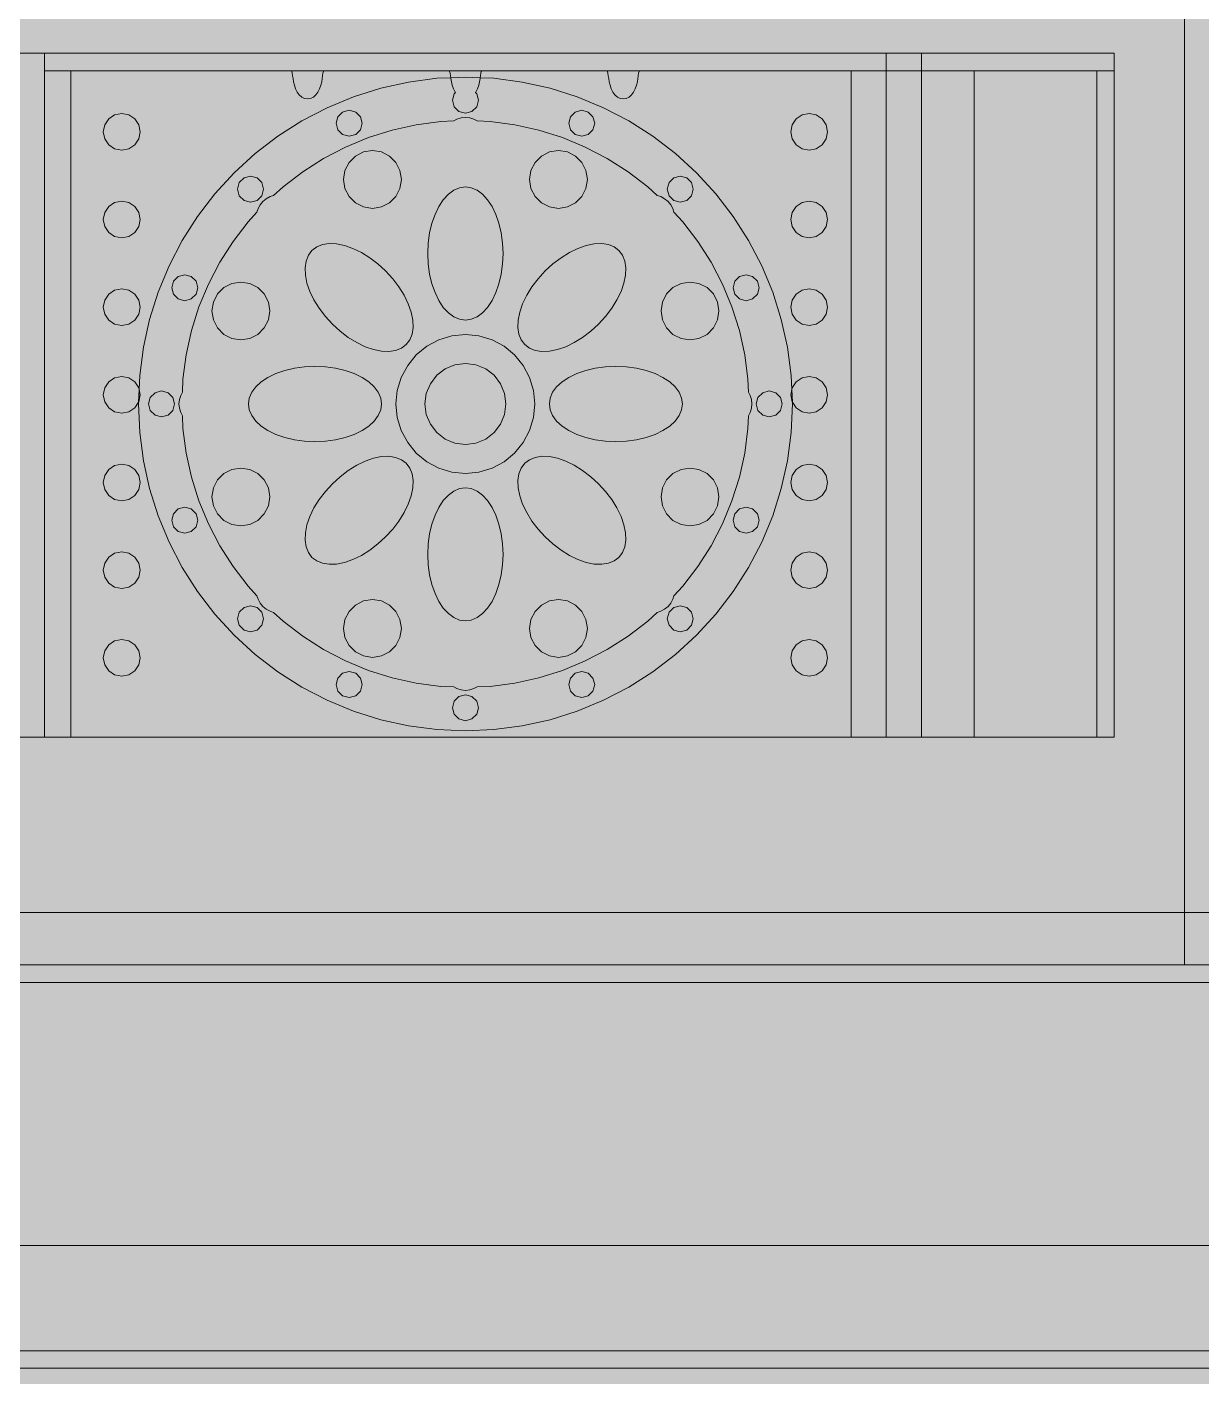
# Model space of a CAD drawing. Header units: millimetres. Extents: x -2412 to 16214, y -1176 to 12021.
# Drawn here: x 2977 to 4000, y 3275 to 4450 of the extents above; entities that cross this region are included whole.
import ezdxf

# ---------------------------------------------------------------- set-up
doc = ezdxf.new("R2010")
doc.units = ezdxf.units.MM
for name, color, linetype, lineweight, true_color in [('00_WHITE_BACKGROUND', 7, 'Continuous', 18, 0xffffff), ('02_CORNICES', 7, 'Continuous', 18, 0x000000), ('03_FRAMES_DOORS', 7, 'Continuous', 18, 0x000000), ('06_ORNAMENT', 7, 'Continuous', 18, 0x000000), ('07_RAILINGS', 7, 'Continuous', 18, 0x000000)]:
    doc.layers.add(name, color=color, linetype=linetype, lineweight=lineweight, true_color=true_color)

msp = doc.modelspace()

# ---------------------------------------------------------------- linework, layer by layer
at = {"layer": '00_WHITE_BACKGROUND', "lineweight": 18, "true_color": 0xffffff}
msp.add_solid([(-2412.2137, -1175.5725), (16213.7405, -1175.5725), (-2412.2137, 12015.2672), (16213.7405, 12015.2672)], dxfattribs=at)
at = {"layer": '02_CORNICES', "color": 7, "lineweight": 18, "true_color": 0x000000}
for points in [[(1389.313, 3679.3893), (1969.4656, 3679.3893), (3984.7328, 3679.3893), (4564.8855, 3679.3893)], [(5114.5038, 3633.5878), (5114.5038, 3618.3206), (854.9618, 3618.3206), (854.9618, 3633.5878)], [(3984.7328, 3633.5878), (4564.8855, 3633.5878)], [(5137.4046, 3389.313), (5068.7023, 3297.7099), (885.4962, 3297.7099), (824.4275, 3379.1298)], [(5137.4046, 3389.313), (5145.0382, 3389.313), (5145.0382, 3282.4427), (824.4275, 3282.4427), (824.4275, 3379.1298)], [(824.4275, 3379.1298), (824.4275, 3389.313), (5137.4046, 3389.313)]]:
    msp.add_lwpolyline(points, dxfattribs=at)
at = {"layer": '03_FRAMES_DOORS', "color": 7, "lineweight": 18, "true_color": 0x000000}
for points in [[(3015.2672, 4412.2137), (2992.3664, 4412.2137), (2992.3664, 3832.0611), (3015.2672, 3832.0611)], [(3694.6565, 4412.2137), (3510.3359, 4412.2137), (3482.0305, 4412.2137), (3372.9313, 4412.2137), (3344.626, 4412.2137), (3235.5267, 4412.2137), (3207.2214, 4412.2137), (3015.2672, 4412.2137)], [(3015.2672, 3832.0611), (3015.2672, 4412.2137)], [(3694.6565, 3832.0611), (3725.1908, 3832.0611), (3755.7252, 3832.0611), (3801.5267, 3832.0611), (3801.5267, 4412.2137), (3755.7252, 4412.2137), (3725.1908, 4412.2137), (3694.6565, 4412.2137)], [(3694.6565, 3832.0611), (3694.6565, 4412.2137)], [(3908.3969, 3832.0611), (3908.3969, 4412.2137)], [(3015.2672, 3832.0611), (3694.6565, 3832.0611)]]:
    msp.add_lwpolyline(points, dxfattribs=at)
at = {"layer": '06_ORNAMENT', "color": 7, "lineweight": 18, "true_color": 0x000000}
for points in [[(3984.7328, 4473.2824), (3984.7328, 3679.3893)], [(3207.2214, 4412.2137), (3207.5573, 4411.7252), (3208.0305, 4410.0916), (3208.3511, 4408), (3208.6718, 4405.4809), (3209.1145, 4402.6412), (3209.8321, 4399.6031), (3210.8855, 4396.5802), (3212.3359, 4393.7405), (3214.1679, 4391.2824), (3216.3664, 4389.3893), (3218.7939, 4388.1985), (3221.374, 4387.7863), (3223.9542, 4388.1985), (3226.3817, 4389.3893), (3228.5802, 4391.2824), (3230.4122, 4393.7405), (3231.8626, 4396.5802), (3232.916, 4399.6031), (3233.6336, 4402.6412), (3234.0763, 4405.4809), (3234.3969, 4408), (3234.7176, 4410.0916), (3235.1908, 4411.7252), (3235.5267, 4412.2137)], [(3344.626, 4412.2137), (3344.9618, 4411.7252), (3345.4351, 4410.0916), (3345.7557, 4408), (3345.9847, 4406.229)], [(3371.5725, 4406.229), (3371.8015, 4408), (3372.1221, 4410.0916), (3372.5954, 4411.7252), (3372.9313, 4412.2137)], [(3482.0305, 4412.2137), (3482.3664, 4411.7252), (3482.8397, 4410.0916), (3483.1603, 4408), (3483.4809, 4405.4809), (3483.9237, 4402.6412), (3484.6412, 4399.6031), (3485.6947, 4396.5802), (3487.145, 4393.7405), (3488.9771, 4391.2824), (3491.1756, 4389.3893), (3493.6031, 4388.1985), (3496.1832, 4387.7863), (3498.7634, 4388.1985), (3501.1908, 4389.3893), (3503.3893, 4391.2824), (3505.2214, 4393.7405), (3506.6718, 4396.5802), (3507.7252, 4399.6031), (3508.4427, 4402.6412), (3508.8855, 4405.4809), (3509.2061, 4408), (3509.5267, 4410.0916), (3510, 4411.7252), (3510.3359, 4412.2137)], [(3923.6641, 4412.2137), (3908.3969, 4412.2137), (3801.5267, 4412.2137)], [(3345.9847, 4406.229), (3333.9695, 4405.7099), (3309.3435, 4402.4733), (3285.0992, 4397.0992), (3261.4198, 4389.6336), (3238.4733, 4380.1221), (3216.458, 4368.6565), (3195.5115, 4355.313), (3175.8015, 4340.1985), (3157.4962, 4323.4198), (3140.7176, 4305.1145), (3125.6031, 4285.4046), (3112.2595, 4264.458), (3100.7939, 4242.4427), (3091.2824, 4219.4962), (3083.8168, 4195.8168), (3078.4427, 4171.5725), (3075.2061, 4146.9466), (3074.6718, 4134.5802)], [(3371.5725, 4406.229), (3358.7786, 4406.7939), (3345.9847, 4406.229)], [(3345.9847, 4406.229), (3346.0763, 4405.4809), (3346.5191, 4402.6412), (3347.2366, 4399.6031), (3348.2901, 4396.5802), (3349.7405, 4393.7405), (3350.0153, 4393.3588), (3348.9618, 4392.3053), (3347.4504, 4386.6412), (3348.9618, 4380.9771), (3353.1145, 4376.8244), (3358.7786, 4375.2977), (3364.4427, 4376.8244), (3368.5954, 4380.9771), (3370.1221, 4386.6412), (3368.5954, 4392.3053), (3367.542, 4393.3588), (3367.8168, 4393.7405), (3369.2672, 4396.5802), (3370.3206, 4399.6031), (3371.0382, 4402.6412), (3371.4809, 4405.4809), (3371.5725, 4406.229)], [(3642.8855, 4134.5802), (3642.3511, 4146.9466), (3639.1145, 4171.5725), (3633.7405, 4195.8168), (3626.2748, 4219.4962), (3616.7634, 4242.4427), (3605.2977, 4264.458), (3591.9542, 4285.4046), (3576.8397, 4305.1145), (3560.0611, 4323.4198), (3541.7557, 4340.1985), (3522.0458, 4355.313), (3501.1145, 4368.6565), (3479.084, 4380.1221), (3456.1374, 4389.6336), (3432.458, 4397.0992), (3408.2137, 4402.4733), (3383.5878, 4405.7099), (3371.5725, 4406.229)], [(3074.6718, 4134.5802), (3074.3511, 4136.1679), (3070.8702, 4141.3588), (3065.6794, 4144.8397), (3059.542, 4146.0611), (3053.4046, 4144.8397), (3048.2137, 4141.3588), (3044.7328, 4136.1679), (3043.5115, 4130.0305), (3044.7328, 4123.8931), (3048.2137, 4118.687), (3053.4046, 4115.2214), (3059.542, 4114), (3065.6794, 4115.2214), (3070.8702, 4118.687), (3074.1832, 4123.6489)], [(3643.374, 4123.6489), (3646.687, 4118.687), (3651.8779, 4115.2214), (3658.0153, 4114), (3664.1527, 4115.2214), (3669.3435, 4118.687), (3672.8244, 4123.8931), (3674.0458, 4130.0305), (3672.8244, 4136.1679), (3669.3435, 4141.3588), (3664.1527, 4144.8397), (3658.0153, 4146.0611), (3651.8779, 4144.8397), (3646.687, 4141.3588), (3643.2061, 4136.1679), (3642.8855, 4134.5802)], [(3074.6718, 4134.5802), (3074.1832, 4123.6489)], [(3074.1832, 4123.6489), (3074.3511, 4123.8931), (3075.5725, 4130.0305), (3074.6718, 4134.5802)], [(3642.8855, 4134.5802), (3641.9847, 4130.0305), (3643.2061, 4123.8931), (3643.374, 4123.6489)], [(3643.374, 4123.6489), (3642.8855, 4134.5802)], [(3074.1832, 4123.6489), (3074.1221, 4122.1374), (3075.2061, 4097.3282), (3078.4427, 4072.7023), (3083.8168, 4048.458), (3091.2824, 4024.7786), (3100.7939, 4001.8321), (3112.2595, 3979.8015), (3125.6031, 3958.8702), (3140.7176, 3939.1603), (3157.4962, 3920.855), (3175.8015, 3904.0763), (3195.5115, 3888.9618), (3216.458, 3875.6183), (3238.4733, 3864.1527), (3261.4198, 3854.6412), (3285.0992, 3847.1756), (3309.3435, 3841.8015), (3333.9695, 3838.5649), (3358.7786, 3837.4809), (3383.5878, 3838.5649), (3408.2137, 3841.8015), (3432.458, 3847.1756), (3456.1374, 3854.6412), (3479.084, 3864.1527), (3501.1145, 3875.6183), (3522.0458, 3888.9618), (3541.7557, 3904.0763), (3560.0611, 3920.855), (3576.8397, 3939.1603), (3591.9542, 3958.8702), (3605.2977, 3979.8015), (3616.7634, 4001.8321), (3626.2748, 4024.7786), (3633.7405, 4048.458), (3639.1145, 4072.7023), (3642.3511, 4097.3282), (3643.4351, 4122.1374), (3643.374, 4123.6489)], [(3801.5267, 3832.0611), (3908.3969, 3832.0611), (3923.6641, 3832.0611)]]:
    msp.add_lwpolyline(points, dxfattribs=at)
for points in [[(3043.5115, 4359.0382), (3044.7328, 4352.9008), (3048.2137, 4347.6947), (3053.4046, 4344.229), (3059.542, 4343.0076), (3065.6794, 4344.229), (3070.8702, 4347.6947), (3074.3511, 4352.9008), (3075.5725, 4359.0382), (3074.3511, 4365.1756), (3070.8702, 4370.3664), (3065.6794, 4373.8473), (3059.542, 4375.0687), (3053.4046, 4373.8473), (3048.2137, 4370.3664), (3044.7328, 4365.1756)], [(3246.229, 4366.5038), (3247.7405, 4360.8397), (3251.8931, 4356.687), (3257.5573, 4355.1756), (3263.2214, 4356.687), (3267.374, 4360.8397), (3268.9008, 4366.5038), (3267.374, 4372.1679), (3263.2214, 4376.3206), (3257.5573, 4377.8473), (3251.8931, 4376.3206), (3247.7405, 4372.1679)], [(3448.6565, 4366.5038), (3450.1832, 4360.8397), (3454.3359, 4356.687), (3460, 4355.1756), (3465.6641, 4356.687), (3469.8168, 4360.8397), (3471.3282, 4366.5038), (3469.8168, 4372.1679), (3465.6641, 4376.3206), (3460, 4377.8473), (3454.3359, 4376.3206), (3450.1832, 4372.1679)], [(3641.9847, 4359.0382), (3643.2061, 4352.9008), (3646.687, 4347.6947), (3651.8779, 4344.229), (3658.0153, 4343.0076), (3664.1527, 4344.229), (3669.3435, 4347.6947), (3672.8244, 4352.9008), (3674.0458, 4359.0382), (3672.8244, 4365.1756), (3669.3435, 4370.3664), (3664.1527, 4373.8473), (3658.0153, 4375.0687), (3651.8779, 4373.8473), (3646.687, 4370.3664), (3643.2061, 4365.1756)], [(3109.3893, 4122.1374), (3109.7557, 4118.3969), (3110.8702, 4114.7481), (3112.3511, 4111.9084), (3112.855, 4100.626), (3115.6641, 4079.2672), (3120.3206, 4058.2443), (3126.7939, 4037.7099), (3135.0382, 4017.8015), (3144.9771, 3998.7023), (3156.5496, 3980.5344), (3169.6641, 3963.4504), (3177.2977, 3955.1298), (3178.2443, 3952.0611), (3180.0458, 3948.7023), (3182.4275, 3945.7863), (3185.3435, 3943.4046), (3188.7023, 3941.6031), (3191.771, 3940.6565), (3200.0916, 3933.0229), (3217.1756, 3919.9084), (3235.3435, 3908.3359), (3254.4427, 3898.3969), (3274.3511, 3890.1527), (3294.8855, 3883.6794), (3315.9084, 3879.0229), (3337.2672, 3876.2137), (3348.5496, 3875.7099), (3351.3893, 3874.229), (3355.0382, 3873.1145), (3358.7786, 3872.7481), (3362.5191, 3873.1145), (3366.1679, 3874.229), (3369.0076, 3875.7099), (3380.2901, 3876.2137), (3401.6489, 3879.0229), (3422.6718, 3883.6794), (3443.2061, 3890.1527), (3463.1145, 3898.3969), (3482.2137, 3908.3359), (3500.3817, 3919.9084), (3517.4656, 3933.0229), (3525.7863, 3940.6565), (3528.855, 3941.6031), (3532.2137, 3943.4046), (3535.1298, 3945.7863), (3537.5115, 3948.7023), (3539.313, 3952.0611), (3540.2595, 3955.1298), (3547.8931, 3963.4504), (3561.0076, 3980.5344), (3572.5802, 3998.7023), (3582.5191, 4017.8015), (3590.7634, 4037.7099), (3597.2366, 4058.2443), (3601.8931, 4079.2672), (3604.7023, 4100.626), (3605.2061, 4111.9084), (3606.687, 4114.7481), (3607.8015, 4118.3969), (3608.1679, 4122.1374), (3607.8015, 4125.8779), (3606.687, 4129.5267), (3605.2061, 4132.3664), (3604.7023, 4143.6489), (3601.8931, 4165.0076), (3597.2366, 4186.0305), (3590.7634, 4206.5649), (3582.5191, 4226.4733), (3572.5802, 4245.5725), (3561.0076, 4263.7405), (3547.8931, 4280.8244), (3540.2595, 4289.145), (3539.313, 4292.2137), (3537.5115, 4295.5725), (3535.1298, 4298.4885), (3532.2137, 4300.8702), (3528.855, 4302.6718), (3525.7863, 4303.6183), (3517.4656, 4311.2519), (3500.3817, 4324.3664), (3482.2137, 4335.9389), (3463.1145, 4345.8779), (3443.2061, 4354.1221), (3422.6718, 4360.5954), (3401.6489, 4365.2519), (3380.2901, 4368.0611), (3369.0076, 4368.5649), (3366.1679, 4370.0458), (3362.5191, 4371.1603), (3358.7786, 4371.5267), (3355.0382, 4371.1603), (3351.3893, 4370.0458), (3348.5496, 4368.5649), (3337.2672, 4368.0611), (3315.9084, 4365.2519), (3294.8855, 4360.5954), (3274.3511, 4354.1221), (3254.4427, 4345.8779), (3235.3435, 4335.9389), (3217.1756, 4324.3664), (3200.0916, 4311.2519), (3191.771, 4303.6183), (3188.7023, 4302.6718), (3185.3435, 4300.8702), (3182.4275, 4298.4885), (3180.0458, 4295.5725), (3178.2443, 4292.2137), (3177.2977, 4289.145), (3169.6641, 4280.8244), (3156.5496, 4263.7405), (3144.9771, 4245.5725), (3135.0382, 4226.4733), (3126.7939, 4206.5649), (3120.3206, 4186.0305), (3115.6641, 4165.0076), (3112.855, 4143.6489), (3112.3511, 4132.3664), (3110.8702, 4129.5267), (3109.7557, 4125.8779)], [(3252.6107, 4317.6336), (3253.8473, 4309.8473), (3257.4198, 4302.8244), (3262.9924, 4297.2519), (3270.0153, 4293.6794), (3277.8015, 4292.4427), (3285.5878, 4293.6794), (3292.6107, 4297.2519), (3298.1832, 4302.8244), (3301.7557, 4309.8473), (3302.9924, 4317.6336), (3301.7557, 4325.4198), (3298.1832, 4332.4427), (3292.6107, 4338.0153), (3285.5878, 4341.5878), (3277.8015, 4342.8244), (3270.0153, 4341.5878), (3262.9924, 4338.0153), (3257.4198, 4332.4427), (3253.8473, 4325.4198)], [(3414.5649, 4317.6336), (3415.8015, 4309.8473), (3419.374, 4302.8244), (3424.9466, 4297.2519), (3431.9695, 4293.6794), (3439.7557, 4292.4427), (3447.542, 4293.6794), (3454.5649, 4297.2519), (3460.1374, 4302.8244), (3463.7099, 4309.8473), (3464.9466, 4317.6336), (3463.7099, 4325.4198), (3460.1374, 4332.4427), (3454.5649, 4338.0153), (3447.542, 4341.5878), (3439.7557, 4342.8244), (3431.9695, 4341.5878), (3424.9466, 4338.0153), (3419.374, 4332.4427), (3415.8015, 4325.4198)], [(3160.4122, 4309.1756), (3161.9237, 4303.4962), (3166.0763, 4299.3588), (3171.7405, 4297.8321), (3177.4198, 4299.3588), (3181.5573, 4303.4962), (3183.084, 4309.1756), (3181.5573, 4314.8397), (3177.4198, 4318.9924), (3171.7405, 4320.5038), (3166.0763, 4318.9924), (3161.9237, 4314.8397)], [(3534.4733, 4309.1756), (3536, 4303.4962), (3540.1374, 4299.3588), (3545.8168, 4297.8321), (3551.4809, 4299.3588), (3555.6336, 4303.4962), (3557.145, 4309.1756), (3555.6336, 4314.8397), (3551.4809, 4318.9924), (3545.8168, 4320.5038), (3540.1374, 4318.9924), (3536, 4314.8397)], [(3326.0305, 4253.1298), (3326.4275, 4244.0611), (3327.6336, 4235.2214), (3329.6031, 4226.8244), (3332.2901, 4219.0687), (3335.6183, 4212.1679), (3339.5267, 4206.2595), (3343.9084, 4201.5115), (3348.6565, 4198.0305), (3353.6489, 4195.9084), (3358.7786, 4195.1908), (3363.9084, 4195.9084), (3368.9008, 4198.0305), (3373.6489, 4201.5115), (3378.0305, 4206.2595), (3381.9389, 4212.1679), (3385.2672, 4219.0687), (3387.9542, 4226.8244), (3389.9237, 4235.2214), (3391.1298, 4244.0611), (3391.5267, 4253.1298), (3391.1298, 4262.1985), (3389.9237, 4271.0382), (3387.9542, 4279.4351), (3385.2672, 4287.1908), (3381.9389, 4294.0916), (3378.0305, 4300), (3373.6489, 4304.7481), (3368.9008, 4308.229), (3363.9084, 4310.3511), (3358.7786, 4311.0687), (3353.6489, 4310.3511), (3348.6565, 4308.229), (3343.9084, 4304.7481), (3339.5267, 4300), (3335.6183, 4294.0916), (3332.2901, 4287.1908), (3329.6031, 4279.4351), (3327.6336, 4271.0382), (3326.4275, 4262.1985)], [(3043.5115, 4282.7023), (3044.7328, 4276.5649), (3048.2137, 4271.3588), (3053.4046, 4267.8931), (3059.542, 4266.6718), (3065.6794, 4267.8931), (3070.8702, 4271.3588), (3074.3511, 4276.5649), (3075.5725, 4282.7023), (3074.3511, 4288.8397), (3070.8702, 4294.0305), (3065.6794, 4297.5115), (3059.542, 4298.7328), (3053.4046, 4297.5115), (3048.2137, 4294.0305), (3044.7328, 4288.8397)], [(3641.9847, 4282.7023), (3643.2061, 4276.5649), (3646.687, 4271.3588), (3651.8779, 4267.8931), (3658.0153, 4266.6718), (3664.1527, 4267.8931), (3669.3435, 4271.3588), (3672.8244, 4276.5649), (3674.0458, 4282.7023), (3672.8244, 4288.8397), (3669.3435, 4294.0305), (3664.1527, 4297.5115), (3658.0153, 4298.7328), (3651.8779, 4297.5115), (3646.687, 4294.0305), (3643.2061, 4288.8397)], [(3219.1298, 4240.7481), (3219.4046, 4234.2901), (3220.8092, 4227.3588), (3223.3435, 4220.1069), (3226.916, 4212.7328), (3231.4656, 4205.4046), (3236.8702, 4198.3053), (3242.9924, 4191.6031), (3249.6947, 4185.4809), (3256.7939, 4180.0763), (3264.1221, 4175.5267), (3271.4962, 4171.9542), (3278.7481, 4169.4198), (3285.6794, 4168), (3292.1374, 4167.7405), (3297.9542, 4168.6412), (3302.9924, 4170.6718), (3307.1145, 4173.8015), (3310.2443, 4177.9237), (3312.2748, 4182.9618), (3313.1756, 4188.7786), (3312.916, 4195.2366), (3311.4962, 4202.1679), (3308.9618, 4209.4198), (3305.3893, 4216.7939), (3300.8397, 4224.1221), (3295.4351, 4231.2214), (3289.313, 4237.9237), (3282.6107, 4244.0458), (3275.5115, 4249.4504), (3268.1832, 4254), (3260.8092, 4257.5725), (3253.5573, 4260.1069), (3246.626, 4261.5115), (3240.1679, 4261.7863), (3234.3511, 4260.8855), (3229.313, 4258.855), (3225.1908, 4255.7252), (3222.0611, 4251.6031), (3220.0305, 4246.5649)], [(3404.3817, 4188.7786), (3405.2824, 4182.9618), (3407.313, 4177.9237), (3410.4427, 4173.8015), (3414.5649, 4170.6718), (3419.6031, 4168.6412), (3425.4198, 4167.7405), (3431.8779, 4168), (3438.8092, 4169.4198), (3446.0611, 4171.9542), (3453.4351, 4175.5267), (3460.7634, 4180.0763), (3467.8626, 4185.4809), (3474.5649, 4191.6031), (3480.687, 4198.3053), (3486.0916, 4205.4046), (3490.6412, 4212.7328), (3494.2137, 4220.1069), (3496.7481, 4227.3588), (3498.1527, 4234.2901), (3498.4275, 4240.7481), (3497.5267, 4246.5649), (3495.4962, 4251.6031), (3492.3664, 4255.7252), (3488.2443, 4258.855), (3483.2061, 4260.8855), (3477.3893, 4261.7863), (3470.9313, 4261.5115), (3464, 4260.1069), (3456.7481, 4257.5725), (3449.374, 4254), (3442.0458, 4249.4504), (3434.9466, 4244.0458), (3428.2443, 4237.9237), (3422.1221, 4231.2214), (3416.7176, 4224.1221), (3412.1679, 4216.7939), (3408.5954, 4209.4198), (3406.0611, 4202.1679), (3404.6412, 4195.2366)], [(3103.0687, 4223.3588), (3104.5954, 4217.6947), (3108.7481, 4213.542), (3114.4122, 4212.0153), (3120.0763, 4213.542), (3124.229, 4217.6947), (3125.7405, 4223.3588), (3124.229, 4229.0229), (3120.0763, 4233.1756), (3114.4122, 4234.687), (3108.7481, 4233.1756), (3104.5954, 4229.0229)], [(3591.8168, 4223.3588), (3593.3282, 4217.6947), (3597.4809, 4213.542), (3603.145, 4212.0153), (3608.8092, 4213.542), (3612.9618, 4217.6947), (3614.4885, 4223.3588), (3612.9618, 4229.0229), (3608.8092, 4233.1756), (3603.145, 4234.687), (3597.4809, 4233.1756), (3593.3282, 4229.0229)], [(3043.5115, 4206.3664), (3044.7328, 4200.229), (3048.2137, 4195.0229), (3053.4046, 4191.5573), (3059.542, 4190.3359), (3065.6794, 4191.5573), (3070.8702, 4195.0229), (3074.3511, 4200.229), (3075.5725, 4206.3664), (3074.3511, 4212.5038), (3070.8702, 4217.6947), (3065.6794, 4221.1756), (3059.542, 4222.3969), (3053.4046, 4221.1756), (3048.2137, 4217.6947), (3044.7328, 4212.5038)], [(3138.0916, 4203.1145), (3139.3282, 4195.3282), (3142.9008, 4188.3053), (3148.4733, 4182.7328), (3155.4962, 4179.1603), (3163.2824, 4177.9237), (3171.0687, 4179.1603), (3178.0916, 4182.7328), (3183.6641, 4188.3053), (3187.2366, 4195.3282), (3188.4733, 4203.1145), (3187.2366, 4210.9008), (3183.6641, 4217.9237), (3178.0916, 4223.4962), (3171.0687, 4227.0687), (3163.2824, 4228.3053), (3155.4962, 4227.0687), (3148.4733, 4223.4962), (3142.9008, 4217.9237), (3139.3282, 4210.9008)], [(3529.084, 4203.1145), (3530.3206, 4195.3282), (3533.8931, 4188.3053), (3539.4656, 4182.7328), (3546.4885, 4179.1603), (3554.2748, 4177.9237), (3562.0611, 4179.1603), (3569.084, 4182.7328), (3574.6565, 4188.3053), (3578.229, 4195.3282), (3579.4656, 4203.1145), (3578.229, 4210.9008), (3574.6565, 4217.9237), (3569.084, 4223.4962), (3562.0611, 4227.0687), (3554.2748, 4228.3053), (3546.4885, 4227.0687), (3539.4656, 4223.4962), (3533.8931, 4217.9237), (3530.3206, 4210.9008)], [(3641.9847, 4206.3664), (3643.2061, 4200.229), (3646.687, 4195.0229), (3651.8779, 4191.5573), (3658.0153, 4190.3359), (3664.1527, 4191.5573), (3669.3435, 4195.0229), (3672.8244, 4200.229), (3674.0458, 4206.3664), (3672.8244, 4212.5038), (3669.3435, 4217.6947), (3664.1527, 4221.1756), (3658.0153, 4222.3969), (3651.8779, 4221.1756), (3646.687, 4217.6947), (3643.2061, 4212.5038)], [(3298.3206, 4122.1374), (3299.4809, 4110.3359), (3302.916, 4099.0076), (3308.5038, 4088.5496), (3316.0305, 4079.3893), (3325.1908, 4071.8626), (3335.6489, 4066.2748), (3346.9771, 4062.8397), (3358.7786, 4061.6794), (3370.5802, 4062.8397), (3381.9084, 4066.2748), (3392.3664, 4071.8626), (3401.5267, 4079.3893), (3409.0534, 4088.5496), (3414.6412, 4099.0076), (3418.0763, 4110.3359), (3419.2366, 4122.1374), (3418.0763, 4133.9389), (3414.6412, 4145.2672), (3409.0534, 4155.7252), (3401.5267, 4164.8855), (3392.3664, 4172.4122), (3381.9084, 4178), (3370.5802, 4181.4351), (3358.7786, 4182.5954), (3346.9771, 4181.4351), (3335.6489, 4178), (3325.1908, 4172.4122), (3316.0305, 4164.8855), (3308.5038, 4155.7252), (3302.916, 4145.2672), (3299.4809, 4133.9389)], [(3169.8473, 4122.1374), (3170.5649, 4117.0076), (3172.687, 4112.0153), (3176.1679, 4107.2672), (3180.916, 4102.8855), (3186.8244, 4098.9771), (3193.7252, 4095.6489), (3201.4809, 4092.9618), (3209.8779, 4090.9924), (3218.7176, 4089.7863), (3227.7863, 4089.3893), (3236.855, 4089.7863), (3245.6947, 4090.9924), (3254.0916, 4092.9618), (3261.8473, 4095.6489), (3268.7481, 4098.9771), (3274.6565, 4102.8855), (3279.4046, 4107.2672), (3282.8855, 4112.0153), (3285.0076, 4117.0076), (3285.7252, 4122.1374), (3285.0076, 4127.2672), (3282.8855, 4132.2595), (3279.4046, 4137.0076), (3274.6565, 4141.3893), (3268.7481, 4145.2977), (3261.8473, 4148.626), (3254.0916, 4151.313), (3245.6947, 4153.2824), (3236.855, 4154.4885), (3227.7863, 4154.8855), (3218.7176, 4154.4885), (3209.8779, 4153.2824), (3201.4809, 4151.313), (3193.7252, 4148.626), (3186.8244, 4145.2977), (3180.916, 4141.3893), (3176.1679, 4137.0076), (3172.687, 4132.2595), (3170.5649, 4127.2672)], [(3323.5115, 4122.1374), (3324.7176, 4113.0076), (3328.229, 4104.5038), (3333.8473, 4097.2061), (3341.145, 4091.5878), (3349.6489, 4088.0763), (3358.7786, 4086.8702), (3367.9084, 4088.0763), (3376.4122, 4091.5878), (3383.7099, 4097.2061), (3389.3282, 4104.5038), (3392.8397, 4113.0076), (3394.0458, 4122.1374), (3392.8397, 4131.2672), (3389.3282, 4139.771), (3383.7099, 4147.0687), (3376.4122, 4152.687), (3367.9084, 4156.1985), (3358.7786, 4157.4046), (3349.6489, 4156.1985), (3341.145, 4152.687), (3333.8473, 4147.0687), (3328.229, 4139.771), (3324.7176, 4131.2672)], [(3431.8321, 4122.1374), (3432.5496, 4117.0076), (3434.6718, 4112.0153), (3438.1527, 4107.2672), (3442.9008, 4102.8855), (3448.8092, 4098.9771), (3455.7099, 4095.6489), (3463.4656, 4092.9618), (3471.8626, 4090.9924), (3480.7023, 4089.7863), (3489.771, 4089.3893), (3498.8397, 4089.7863), (3507.6794, 4090.9924), (3516.0763, 4092.9618), (3523.8321, 4095.6489), (3530.7328, 4098.9771), (3536.6412, 4102.8855), (3541.3893, 4107.2672), (3544.8702, 4112.0153), (3546.9924, 4117.0076), (3547.7099, 4122.1374), (3546.9924, 4127.2672), (3544.8702, 4132.2595), (3541.3893, 4137.0076), (3536.6412, 4141.3893), (3530.7328, 4145.2977), (3523.8321, 4148.626), (3516.0763, 4151.313), (3507.6794, 4153.2824), (3498.8397, 4154.4885), (3489.771, 4154.8855), (3480.7023, 4154.4885), (3471.8626, 4153.2824), (3463.4656, 4151.313), (3455.7099, 4148.626), (3448.8092, 4145.2977), (3442.9008, 4141.3893), (3438.1527, 4137.0076), (3434.6718, 4132.2595), (3432.5496, 4127.2672)], [(3082.9466, 4122.1374), (3084.458, 4116.4733), (3088.6107, 4112.3206), (3094.2748, 4110.7939), (3099.9389, 4112.3206), (3104.0916, 4116.4733), (3105.6183, 4122.1374), (3104.0916, 4127.8015), (3099.9389, 4131.9542), (3094.2748, 4133.4656), (3088.6107, 4131.9542), (3084.458, 4127.8015)], [(3611.9389, 4122.1374), (3613.4656, 4116.4733), (3617.6183, 4112.3206), (3623.2824, 4110.7939), (3628.9466, 4112.3206), (3633.0992, 4116.4733), (3634.626, 4122.1374), (3633.0992, 4127.8015), (3628.9466, 4131.9542), (3623.2824, 4133.4656), (3617.6183, 4131.9542), (3613.4656, 4127.8015)], [(3043.5115, 4053.6947), (3044.7328, 4047.5573), (3048.2137, 4042.3511), (3053.4046, 4038.8855), (3059.542, 4037.6641), (3065.6794, 4038.8855), (3070.8702, 4042.3511), (3074.3511, 4047.5573), (3075.5725, 4053.6947), (3074.3511, 4059.8321), (3070.8702, 4065.0229), (3065.6794, 4068.5038), (3059.542, 4069.7252), (3053.4046, 4068.5038), (3048.2137, 4065.0229), (3044.7328, 4059.8321)], [(3219.1298, 4003.5267), (3220.0305, 3997.7099), (3222.0611, 3992.6718), (3225.1908, 3988.5496), (3229.313, 3985.4198), (3234.3511, 3983.3893), (3240.1679, 3982.4885), (3246.626, 3982.7634), (3253.5573, 3984.1679), (3260.8092, 3986.7023), (3268.1832, 3990.2748), (3275.5115, 3994.8244), (3282.6107, 4000.229), (3289.313, 4006.3511), (3295.4351, 4013.0534), (3300.8397, 4020.1527), (3305.3893, 4027.4809), (3308.9618, 4034.855), (3311.4962, 4042.1069), (3312.916, 4049.0382), (3313.1756, 4055.4962), (3312.2748, 4061.313), (3310.2443, 4066.3511), (3307.1145, 4070.4733), (3302.9924, 4073.6031), (3297.9542, 4075.6336), (3292.1374, 4076.5344), (3285.6794, 4076.2748), (3278.7481, 4074.855), (3271.4962, 4072.3206), (3264.1221, 4068.7481), (3256.7939, 4064.1985), (3249.6947, 4058.7939), (3242.9924, 4052.6718), (3236.8702, 4045.9695), (3231.4656, 4038.8702), (3226.916, 4031.542), (3223.3435, 4024.1679), (3220.8092, 4016.916), (3219.4046, 4009.9847)], [(3404.3817, 4055.4962), (3404.6412, 4049.0382), (3406.0611, 4042.1069), (3408.5954, 4034.855), (3412.1679, 4027.4809), (3416.7176, 4020.1527), (3422.1221, 4013.0534), (3428.2443, 4006.3511), (3434.9466, 4000.229), (3442.0458, 3994.8244), (3449.374, 3990.2748), (3456.7481, 3986.7023), (3464, 3984.1679), (3470.9313, 3982.7634), (3477.3893, 3982.4885), (3483.2061, 3983.3893), (3488.2443, 3985.4198), (3492.3664, 3988.5496), (3495.4962, 3992.6718), (3497.5267, 3997.7099), (3498.4275, 4003.5267), (3498.1527, 4009.9847), (3496.7481, 4016.916), (3494.2137, 4024.1679), (3490.6412, 4031.542), (3486.0916, 4038.8702), (3480.687, 4045.9695), (3474.5649, 4052.6718), (3467.8626, 4058.7939), (3460.7634, 4064.1985), (3453.4351, 4068.7481), (3446.0611, 4072.3206), (3438.8092, 4074.855), (3431.8779, 4076.2748), (3425.4198, 4076.5344), (3419.6031, 4075.6336), (3414.5649, 4073.6031), (3410.4427, 4070.4733), (3407.313, 4066.3511), (3405.2824, 4061.313)], [(3641.9847, 4053.6947), (3643.2061, 4047.5573), (3646.687, 4042.3511), (3651.8779, 4038.8855), (3658.0153, 4037.6641), (3664.1527, 4038.8855), (3669.3435, 4042.3511), (3672.8244, 4047.5573), (3674.0458, 4053.6947), (3672.8244, 4059.8321), (3669.3435, 4065.0229), (3664.1527, 4068.5038), (3658.0153, 4069.7252), (3651.8779, 4068.5038), (3646.687, 4065.0229), (3643.2061, 4059.8321)], [(3138.0916, 4041.1603), (3139.3282, 4033.374), (3142.9008, 4026.3511), (3148.4733, 4020.7786), (3155.4962, 4017.2061), (3163.2824, 4015.9695), (3171.0687, 4017.2061), (3178.0916, 4020.7786), (3183.6641, 4026.3511), (3187.2366, 4033.374), (3188.4733, 4041.1603), (3187.2366, 4048.9466), (3183.6641, 4055.9695), (3178.0916, 4061.542), (3171.0687, 4065.1145), (3163.2824, 4066.3511), (3155.4962, 4065.1145), (3148.4733, 4061.542), (3142.9008, 4055.9695), (3139.3282, 4048.9466)], [(3529.084, 4041.1603), (3530.3206, 4033.374), (3533.8931, 4026.3511), (3539.4656, 4020.7786), (3546.4885, 4017.2061), (3554.2748, 4015.9695), (3562.0611, 4017.2061), (3569.084, 4020.7786), (3574.6565, 4026.3511), (3578.229, 4033.374), (3579.4656, 4041.1603), (3578.229, 4048.9466), (3574.6565, 4055.9695), (3569.084, 4061.542), (3562.0611, 4065.1145), (3554.2748, 4066.3511), (3546.4885, 4065.1145), (3539.4656, 4061.542), (3533.8931, 4055.9695), (3530.3206, 4048.9466)], [(3326.0305, 3991.145), (3326.4275, 3982.0763), (3327.6336, 3973.2366), (3329.6031, 3964.8397), (3332.2901, 3957.084), (3335.6183, 3950.1832), (3339.5267, 3944.2748), (3343.9084, 3939.5267), (3348.6565, 3936.0458), (3353.6489, 3933.9237), (3358.7786, 3933.2061), (3363.9084, 3933.9237), (3368.9008, 3936.0458), (3373.6489, 3939.5267), (3378.0305, 3944.2748), (3381.9389, 3950.1832), (3385.2672, 3957.084), (3387.9542, 3964.8397), (3389.9237, 3973.2366), (3391.1298, 3982.0763), (3391.5267, 3991.145), (3391.1298, 4000.2137), (3389.9237, 4009.0534), (3387.9542, 4017.4504), (3385.2672, 4025.2061), (3381.9389, 4032.1069), (3378.0305, 4038.0153), (3373.6489, 4042.7634), (3368.9008, 4046.2443), (3363.9084, 4048.3664), (3358.7786, 4049.084), (3353.6489, 4048.3664), (3348.6565, 4046.2443), (3343.9084, 4042.7634), (3339.5267, 4038.0153), (3335.6183, 4032.1069), (3332.2901, 4025.2061), (3329.6031, 4017.4504), (3327.6336, 4009.0534), (3326.4275, 4000.2137)], [(3103.0687, 4020.916), (3104.5954, 4015.2519), (3108.7481, 4011.0992), (3114.4122, 4009.5878), (3120.0763, 4011.0992), (3124.229, 4015.2519), (3125.7405, 4020.916), (3124.229, 4026.5802), (3120.0763, 4030.7328), (3114.4122, 4032.2595), (3108.7481, 4030.7328), (3104.5954, 4026.5802)], [(3591.8168, 4020.916), (3593.3282, 4015.2519), (3597.4809, 4011.0992), (3603.145, 4009.5878), (3608.8092, 4011.0992), (3612.9618, 4015.2519), (3614.4885, 4020.916), (3612.9618, 4026.5802), (3608.8092, 4030.7328), (3603.145, 4032.2595), (3597.4809, 4030.7328), (3593.3282, 4026.5802)], [(3043.5115, 3977.3588), (3044.7328, 3971.2214), (3048.2137, 3966.0153), (3053.4046, 3962.5496), (3059.542, 3961.3282), (3065.6794, 3962.5496), (3070.8702, 3966.0153), (3074.3511, 3971.2214), (3075.5725, 3977.3588), (3074.3511, 3983.4962), (3070.8702, 3988.687), (3065.6794, 3992.1679), (3059.542, 3993.3893), (3053.4046, 3992.1679), (3048.2137, 3988.687), (3044.7328, 3983.4962)], [(3641.9847, 3977.3588), (3643.2061, 3971.2214), (3646.687, 3966.0153), (3651.8779, 3962.5496), (3658.0153, 3961.3282), (3664.1527, 3962.5496), (3669.3435, 3966.0153), (3672.8244, 3971.2214), (3674.0458, 3977.3588), (3672.8244, 3983.4962), (3669.3435, 3988.687), (3664.1527, 3992.1679), (3658.0153, 3993.3893), (3651.8779, 3992.1679), (3646.687, 3988.687), (3643.2061, 3983.4962)], [(3252.6107, 3926.6412), (3253.8473, 3918.855), (3257.4198, 3911.8321), (3262.9924, 3906.2595), (3270.0153, 3902.687), (3277.8015, 3901.4504), (3285.5878, 3902.687), (3292.6107, 3906.2595), (3298.1832, 3911.8321), (3301.7557, 3918.855), (3302.9924, 3926.6412), (3301.7557, 3934.4275), (3298.1832, 3941.4504), (3292.6107, 3947.0229), (3285.5878, 3950.5954), (3277.8015, 3951.8321), (3270.0153, 3950.5954), (3262.9924, 3947.0229), (3257.4198, 3941.4504), (3253.8473, 3934.4275)], [(3414.5649, 3926.6412), (3415.8015, 3918.855), (3419.374, 3911.8321), (3424.9466, 3906.2595), (3431.9695, 3902.687), (3439.7557, 3901.4504), (3447.542, 3902.687), (3454.5649, 3906.2595), (3460.1374, 3911.8321), (3463.7099, 3918.855), (3464.9466, 3926.6412), (3463.7099, 3934.4275), (3460.1374, 3941.4504), (3454.5649, 3947.0229), (3447.542, 3950.5954), (3439.7557, 3951.8321), (3431.9695, 3950.5954), (3424.9466, 3947.0229), (3419.374, 3941.4504), (3415.8015, 3934.4275)], [(3160.4122, 3935.0992), (3161.9237, 3929.4351), (3166.0763, 3925.2824), (3171.7405, 3923.771), (3177.4198, 3925.2824), (3181.5573, 3929.4351), (3183.084, 3935.0992), (3181.5573, 3940.7786), (3177.4198, 3944.916), (3171.7405, 3946.4427), (3166.0763, 3944.916), (3161.9237, 3940.7786)], [(3534.4733, 3935.0992), (3536, 3929.4351), (3540.1374, 3925.2824), (3545.8168, 3923.771), (3551.4809, 3925.2824), (3555.6336, 3929.4351), (3557.145, 3935.0992), (3555.6336, 3940.7786), (3551.4809, 3944.916), (3545.8168, 3946.4427), (3540.1374, 3944.916), (3536, 3940.7786)], [(3043.5115, 3901.0229), (3044.7328, 3894.8855), (3048.2137, 3889.6794), (3053.4046, 3886.2137), (3059.542, 3884.9924), (3065.6794, 3886.2137), (3070.8702, 3889.6794), (3074.3511, 3894.8855), (3075.5725, 3901.0229), (3074.3511, 3907.1603), (3070.8702, 3912.3511), (3065.6794, 3915.8321), (3059.542, 3917.0534), (3053.4046, 3915.8321), (3048.2137, 3912.3511), (3044.7328, 3907.1603)], [(3641.9847, 3901.0229), (3643.2061, 3894.8855), (3646.687, 3889.6794), (3651.8779, 3886.2137), (3658.0153, 3884.9924), (3664.1527, 3886.2137), (3669.3435, 3889.6794), (3672.8244, 3894.8855), (3674.0458, 3901.0229), (3672.8244, 3907.1603), (3669.3435, 3912.3511), (3664.1527, 3915.8321), (3658.0153, 3917.0534), (3651.8779, 3915.8321), (3646.687, 3912.3511), (3643.2061, 3907.1603)], [(3246.229, 3877.771), (3247.7405, 3872.1069), (3251.8931, 3867.9542), (3257.5573, 3866.4275), (3263.2214, 3867.9542), (3267.374, 3872.1069), (3268.9008, 3877.771), (3267.374, 3883.4351), (3263.2214, 3887.5878), (3257.5573, 3889.0992), (3251.8931, 3887.5878), (3247.7405, 3883.4351)], [(3448.6565, 3877.771), (3450.1832, 3872.1069), (3454.3359, 3867.9542), (3460, 3866.4275), (3465.6641, 3867.9542), (3469.8168, 3872.1069), (3471.3282, 3877.771), (3469.8168, 3883.4351), (3465.6641, 3887.5878), (3460, 3889.0992), (3454.3359, 3887.5878), (3450.1832, 3883.4351)], [(3347.4504, 3857.6336), (3348.9618, 3851.9695), (3353.1145, 3847.8168), (3358.7786, 3846.2901), (3364.4427, 3847.8168), (3368.5954, 3851.9695), (3370.1221, 3857.6336), (3368.5954, 3863.2977), (3364.4427, 3867.4504), (3358.7786, 3868.9618), (3353.1145, 3867.4504), (3348.9618, 3863.2977)]]:
    msp.add_lwpolyline(points, close=True, dxfattribs=at)
at = {"layer": '07_RAILINGS', "color": 7, "lineweight": 18, "true_color": 0x000000}
for points in [[(3984.7328, 3679.3893), (3984.7328, 3633.5878), (1969.4656, 3633.5878), (1969.4656, 3679.3893), (1969.4656, 4473.2824), (2045.8015, 4473.2824), (2152.6718, 4473.2824)], [(2961.8321, 4427.4809), (2992.3664, 4427.4809)], [(2992.3664, 4427.4809), (3725.1908, 4427.4809)], [(2992.3664, 4427.4809), (2992.3664, 4412.2137)], [(3725.1908, 4427.4809), (3755.7252, 4427.4809)], [(3725.1908, 3832.0611), (3725.1908, 4412.2137), (3725.1908, 4427.4809)], [(3755.7252, 4427.4809), (3923.6641, 4427.4809), (3923.6641, 4412.2137), (3923.6641, 3832.0611)], [(3755.7252, 4427.4809), (3755.7252, 4412.2137), (3755.7252, 3832.0611)], [(2992.3664, 3832.0611), (2961.8321, 3832.0611)]]:
    msp.add_lwpolyline(points, dxfattribs=at)

doc.saveas('drawing.dxf')
